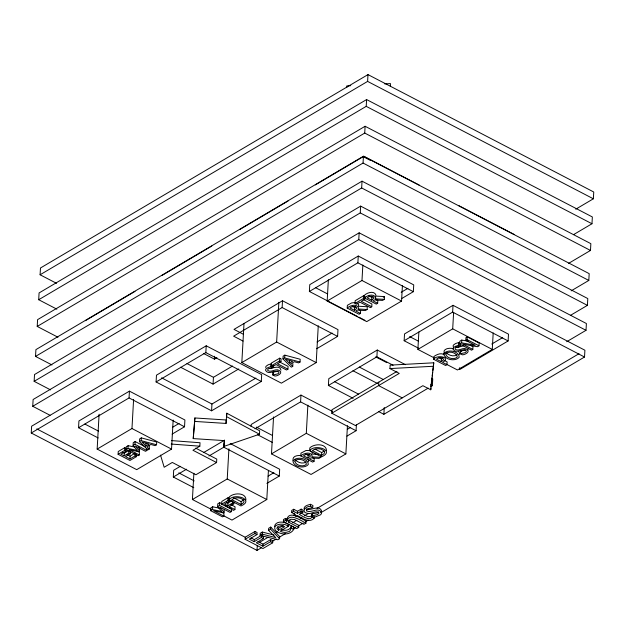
<?xml version="1.0" encoding="UTF-8"?>
<svg xmlns="http://www.w3.org/2000/svg" width="625" height="625" viewBox="0 0 625 625"><rect width="100%" height="100%" fill="white"/><g stroke="black" fill="none" stroke-linecap="round" stroke-linejoin="round"><path stroke-width="0.94" d="M261.211 547.906L257.008 550.391L31.25 432.992L31.633 426.203L359.148 232.836L584.906 350.227L584.523 357.016L320.836 512.703M50.039 415.281L32.742 406.289L33.125 399.5L360.641 206.125L586.398 323.523L586.016 330.312L566.703 341.711M50.57 389.883L34.141 381.336L34.516 374.547L362.031 181.172L587.789 298.562L587.414 305.359L570.617 315.273M51.969 364.961L35.531 356.414L35.914 349.625L363.43 156.258L589.188 273.648L588.805 280.438L571.172 290.852M57.969 337.227L37.211 326.438L37.586 319.641L365.102 126.273L590.859 243.664L590.484 250.453L568.648 263.344M56.867 309.172L38.703 299.727L39.078 292.938L366.594 99.57L592.352 216.961L591.977 223.75L573.5 234.656M56.531 283.32L40.094 274.773L40.477 267.984L367.992 74.609L593.75 192.008L593.367 198.797L575.734 209.211M98.18 437.953L78.555 427.742L78.93 420.953L129.43 391.141L184.906 419.984L184.531 426.781L172.109 434.109M173.156 420.055L171.539 449.102L136.719 469.656L97.156 449.086L99.102 414.227M136.555 454.789L136.453 456.641L129.961 460.469L118.086 454.297L118.242 451.523L124.734 447.695L126.133 448.422L125.984 451.195L120.867 454.211L124.125 455.906L128.883 453.094L129.039 450.32L124.281 453.133L124.125 455.906M118.086 454.297L124.578 450.461L124.734 447.695M136.859 450.875L139.414 452.211L139.266 454.977L137.969 455.742L126.094 449.563L126.25 446.797L128.133 445.68L134.578 447.016M78.555 427.742L129.047 397.93L129.43 391.141M126.094 449.563L127.977 448.453L128.133 445.68M130.391 451.977L130.289 453.82L125.531 456.633L129.938 458.93L130.094 456.156L134.477 453.57M97.156 449.086L131.969 428.531L133.594 399.484M127.977 448.453L137.188 450.359L133.078 445.445L133.227 442.672L135.148 441.539L145.328 446.836M133.078 445.445L134.992 444.312L135.148 441.539M129.938 458.93L135.047 455.906L135.203 453.141M139.477 441.664L139.633 438.898L141.328 437.891L156.703 442L156.555 444.773L155.094 445.633L150.836 444.461L146.867 446.805L149.242 449.086L147.852 449.906L139.477 441.664L141.18 440.664L156.555 444.773M139.266 454.977L129.031 449.656L138.68 451.695L139.516 451.203L139.664 448.43L138.453 446.938M141.18 440.664L141.328 437.891M145.906 445.875L141.898 442.023L149.102 443.984L145.906 445.875L146.062 443.109M139.516 451.203L135.258 445.984L145.484 451.305L146.867 450.492L146.969 448.641M149.242 449.086L149.398 446.312L148.211 445.172M156.094 381.961L156.469 375.172L206.211 345.805L261.688 374.656L261.305 381.445L211.57 410.812L156.094 381.961L205.828 352.602L206.211 345.805M193.797 487.672L173.312 477.023L173.695 470.234L180.32 466.32M193.227 438.602L194.875 417.961L226.227 419.984L226.031 423.438L194.68 421.414L193.227 438.602L224.578 440.625M194.68 421.414L194.875 417.961M211.336 509.352L192.414 499.516L193.883 473.266M195.68 448.125L216.773 459.094L216.578 462.547L192.953 450.258L199.844 446.188L200.031 442.742L171.383 440.586M211.57 410.812L211.953 404.023L255.883 378.086M180.633 367.242L213.063 384.109L213.445 377.312L232.508 366.055M203.367 353.383L214.461 359.148L214.625 356.242M221.414 511.992L223.969 513.32L223.82 516.094L222.523 516.852L210.648 510.68L210.805 507.906L212.688 506.797L220.055 508.32M210.648 510.68L212.531 509.57L212.688 506.797M212.531 509.57L221.742 511.477L217.633 506.562L217.781 503.789L219.703 502.656L223.094 504.422M217.633 506.562L219.547 505.43L219.703 502.656M208.914 456.008L223.812 447.203L224.195 440.414L203.5 452.633M226.031 423.438L226.797 413.227L259.664 430.789L259.477 434.234L224.094 446.359L224.281 442.914M230.977 504.648L235.062 506.773L234.906 509.547L233.531 510.359L221.656 504.188L221.805 501.414L228.016 497.742L229.422 498.477L229.266 501.25L224.437 504.102L227.789 505.844L232.414 503.109L232.516 501.258M226.797 413.227L226.602 416.672L259.477 434.234M223.82 516.094L213.586 510.773L223.234 512.805L224.07 512.312L224.219 509.539M192.414 499.516L227.234 478.961L228.914 448.82M221.656 504.188L227.867 500.516L228.016 497.742M227.789 505.844L227.945 503.07L231.797 500.789M229.102 499.789C234.117 492.461 255.312 499.68 240.977 505.961L229.102 499.789L229.25 497.016C233.578 492.555 245.984 492.352 245.922 499.828M224.07 512.312L219.812 507.094L230.039 512.414L231.422 511.602L231.578 508.828L224.789 505.305M234.906 509.547L229.188 506.57L233.82 503.836L233.922 501.992M318.266 325.766L316.211 362.609L281.391 383.164L241.828 362.594L243.992 323.805M241 504.445L243.492 502.781L244.109 501.008C241.484 497.109 235.406 496.852 231.836 499.68L241 504.445L241.156 501.672L244.07 499.5M251.125 426.391L251.234 424.445L300.969 395.086L332.555 411.508M245.133 539.273L245.25 537.195L254.984 531.445L257.086 532.539L256.969 534.617L249.305 539.148L254.188 541.68L261.328 537.469L261.445 535.391L263.555 536.484L263.438 538.562L256.289 542.781L262.906 546.219L270.57 541.695L270.688 539.617L272.797 540.711L272.68 542.789L262.945 548.539L245.133 539.273L254.867 533.523L254.984 531.445M254.188 541.68L254.305 539.602L261.445 535.391M257.008 550.391L257.281 545.539M260.078 535.391L262.203 534.133L275.719 537.609L268.57 530.375L268.688 528.297L270.734 527.086L279.695 536.633L279.578 538.711L277.812 539.758L260.078 535.391L260.195 533.312L262.32 532.055L274.031 535.062M272.984 365.742L272.883 367.594L270.992 366.609L271.148 363.836L268.188 364.789L266.148 366.211A5.031 2.766 3.2 0 0 265.852 367.773M287.938 369.18L286.555 369.992L276.086 364.547L272.602 366.609L271.195 365.875L271.352 363.102L279.703 358.172L281.109 358.906L280.953 361.672L277.469 363.734L287.938 369.18L288.094 366.406L280.039 362.219M262.203 534.133L262.32 532.055M277.977 371.102L273.125 372.258L272.969 375.031L274.953 376.055C277.539 376.156 283.578 372.867 279.344 370.5C275.531 367.883 271.266 373.227 267.703 370.445L267.852 369.266L268.594 368.688L272.781 367.648L272.883 365.805M262.906 546.219L263.023 544.141L270.688 539.617M272.969 375.031L273.227 372.203M223.383 515.617L231.984 520.086L266.797 499.531L268.43 470.367M241.828 362.594L276.641 342.031L278.859 302.281M347.445 425.703L345.867 453.898L311.055 474.453L271.484 453.883L273.547 416.937M243.023 341.062L233.633 336.18L282.133 307.547L282.508 300.758L337.984 329.609L337.609 336.398L316.703 348.734M271.195 365.875L279.547 360.945L279.703 358.172M279.578 538.711L270.617 529.164L270.734 527.086M282.969 358.922L283.125 356.156L284.828 355.148L300.203 359.258L300.047 362.031L298.586 362.891L294.328 361.719L290.367 364.062L292.742 366.344L291.344 367.164L282.969 358.922L284.672 357.922L300.047 362.031M284.672 357.922L284.828 355.148M266.875 483.383L279.289 476.055L279.672 469.266L230.172 443.523M278.492 530.281L276.797 528.336L278.078 526.406L281.32 525.633L284.672 526.633L278.492 530.281L278.609 528.203L277.406 527.258M289.398 363.133L285.398 359.281L292.602 361.242L289.398 363.133L289.555 360.359M283.383 521.633L283.492 519.555L285.461 518.391L286.945 519.164L286.828 521.242L285.344 520.469L283.383 521.633L296.742 528.578L298.711 527.422L298.82 525.344L288.844 520.156L288.734 522.234L298.711 527.422M292.742 366.344L292.898 363.57M285.344 520.469L285.461 518.391M288.305 526.398C284.703 522.523 271.289 523.609 275.5 530.531C280.445 534.992 289.898 535.672 293.719 529.461L293.836 527.383C289.469 523.219 292.445 531.914 287.938 531.859C285.43 532.875 282.555 532.414 280.211 531.18L288.305 526.398L288.422 524.32C284.516 521.477 275.414 520.5 274.477 526.609M314.352 516.711L314.273 518.094C309.484 523.625 301.914 517.984 297.312 515.477L295.984 516.258L294.117 515.289L295.445 514.508L291.609 512.508L291.727 510.43L293.688 509.273L297.531 511.266L301.148 509.133L303.016 510.102L302.898 512.18L299.281 514.312C301.953 515.938 311.359 522.484 312.328 515.656M291.156 528.25L291.383 526.109M291.609 512.508L293.57 511.352L293.688 509.273M294.117 515.289L294.234 513.211M255 428.789L300.594 401.875L300.969 395.086M357.18 316.312L309.383 291.461L309.758 284.672L358.258 256.039L413.734 284.883L413.352 291.672L401.648 298.586M293.57 511.352L297.414 513.344L297.531 511.266M312.641 457.688L314.219 458.508L314.062 461.281L312.68 462.094L300.805 455.922L300.961 453.148L306.016 450.492L309.742 450.586M297.414 513.344L301.031 511.211L301.148 509.133M271.484 453.883L306.305 433.32L307.875 405.133M308.023 458.141L310.5 456C309.164 453.305 305.406 454.156 303.539 455.813L308.023 458.141L308.18 455.367L309.391 454.648M309.664 450.688C314.688 443.359 335.875 450.578 321.539 456.859L309.664 450.688L309.82 447.914C314.141 443.461 326.547 443.25 326.492 450.734M288.734 522.234L289.086 520.727A5.102 2.797 3.2 0 1 290.875 519.242L294.555 519.516L303.961 524.32L305.922 523.156L306.039 521.078C302.289 519.242 289.156 509.938 286.945 519.164M318.492 511.836C316.867 514.57 310.867 511.891 311.797 516L314.328 517.312L320.344 514.922A6.781 3.727 3.2 0 0 321.508 512.961C318.781 506.109 310.977 513.711 306.625 510.828L306.742 508.75M306.625 510.828L306.539 510.227C307.18 507.203 316.484 508.633 310.43 506.375L310.547 504.297C308.219 504.992 303.75 505.781 304.023 509.016M311.797 516L312.023 513.859M312.727 507.688L312.953 505.547L310.547 504.297M402.422 285.578L401.555 301.062L366.734 321.617L327.172 301.047L328.359 279.75M314.062 461.281L309.336 458.82L310.914 457.891L318.93 458.406L320.719 457.352L320.82 455.5M321.562 455.344L324.062 453.68L324.68 451.906C322.047 448.008 315.977 447.75 312.398 450.578L321.562 455.344L321.719 452.57L324.219 450.914M353.148 398.328L328.398 385.461L328.781 378.664L377.273 350.031L405.438 364.68M346.758 87.625L346.852 85.898L350.727 85.688M331.789 413.234L399.25 373.406L389.953 368.578L390.148 365.125L433.766 362.805L430.758 389.789L422.875 385.695L355.414 425.523L331.789 413.234L331.984 409.758L396.961 371.422M359.055 309.859L360.625 310.68L360.469 313.445L359.086 314.266L347.211 308.086L347.367 305.32L351.656 302.914L355.211 302.531M354.43 310.312L356.906 308.164C355.57 305.477 351.82 306.32 349.953 307.977L354.43 310.312L354.586 307.539L355.797 306.82M363.859 299.828L371.914 304.016L371.758 306.781L370.375 307.602L359.906 302.156L356.422 304.211L355.016 303.484L355.172 300.711L363.523 295.781L364.93 296.508M31.25 432.992L358.766 239.625L359.148 232.836M32.742 406.289L360.258 212.914L360.641 206.125M34.141 381.336L361.656 187.961L362.031 181.172M35.531 356.414L363.047 163.047L363.43 156.258M37.211 326.438L364.727 133.062L365.102 126.273M38.703 299.727L366.219 106.359L366.594 99.57M40.094 274.773L367.609 81.406L367.992 74.609M309.383 291.461L357.875 262.828L358.258 256.039M327.172 301.047L361.984 280.492L362.852 265M355.016 303.484L363.367 298.555L363.523 295.781M346.953 436.109L356.07 430.727L356.398 424.906M376.25 299.703L377.82 300.523L377.672 303.297L376.289 304.109L364.414 297.938L364.57 295.164C367.258 292.508 374.578 290.359 375.977 295.281M371.758 306.781L361.289 301.344L364.773 299.281L364.875 297.438M360.469 313.445L355.75 310.992L357.32 310.062L365.336 310.578L367.125 309.516L367.281 306.75L358.422 306.242L358.695 304.633L357.086 303.156M371.633 300.156L374.109 298.016C372.773 295.32 369.016 296.172 367.148 297.828L371.633 300.156L371.789 297.383L373 296.664M384.328 299.367L375.461 298.859L375.617 296.086L384.484 296.594L384.328 299.367L382.531 300.422L374.523 299.906L372.945 300.836L377.672 303.297M390.328 86.172L390.469 83.578L384.656 83.891M328.398 385.461L376.891 356.828L377.273 350.031M378.781 382.125L378.594 385.602L402.219 397.891M378.758 411.641L383.875 414.305L384.258 407.516M418.656 348.281L404.148 340.734L404.523 333.945L453.023 305.312L508.5 334.164L508.117 340.953L459.625 369.586L459.734 367.641M434.227 357.898L417.891 349.398L418.867 331.93M430.758 389.789L430.852 388.07M444.922 360.758L447.133 361.906L446.984 364.68L445.602 365.492L433.727 359.32L433.883 356.547C436.727 354.492 440.602 352.656 444.016 354.539M430.703 386.656L432.375 385.672L432.75 378.883M441.211 361.68L443.602 359.852C443.078 356.711 438.227 357.453 436.461 359.211L441.211 361.68L441.359 358.906L443.023 357.883M404.148 340.734L452.641 312.102L453.023 305.312M417.891 349.398L452.703 328.844L453.625 312.344M460.383 344.5L460.281 346.352L458.391 345.367L458.547 342.594L455.586 343.547L453.547 344.969A5.031 2.766 3.2 0 0 453.242 346.531L453.516 347.016M470.414 345.32L472.977 346.656L472.82 349.422L471.531 350.188L459.656 344.008L459.805 341.242L461.766 340.086L468.102 341.211M465.375 349.867L460.625 350.961L460.367 353.789L462.352 354.82C464.938 354.922 470.977 351.625 466.742 349.258C462.93 346.648 458.664 351.984 455.102 349.203L455.25 348.031L455.992 347.445L460.18 346.414L460.328 343.641M459.656 344.008L461.609 342.852L461.766 340.086M461.609 342.852L475.188 345.281L465.789 340.391L465.945 337.617L467.234 336.859L479.109 343.031L478.953 345.805L477.406 346.719L462.578 344.102L472.82 349.422M465.789 340.391L467.078 339.625L467.234 336.859M446.273 364.156L457.453 369.977L492.273 349.422L493.195 332.922M224.094 446.359L224.531 440.047M286.828 521.242C289.039 512.016 302.172 521.32 305.922 523.156M430.953 386.344L431.961 377.867M432.188 375.984L432.641 372.219M432.867 370.336L433.203 367.516M433.43 365.633L433.766 362.805M281 370.148C279.953 364.562 272.828 368.547 269.234 368.461M468.477 348.352L467.633 349.969M291.273 526.172C290.344 530.32 284.883 531.164 281.492 529.633M308.445 461.75L308.352 459.461M459.336 354.539L459.594 353.031L458.57 351.461M375.461 298.859L375.82 298.055C374.422 293.133 367.102 295.281 364.414 297.938M445.406 357.672L445.695 357.07M293.367 528.086L293.836 527.383M312.25 515.031C308.914 519.484 303.633 513.711 300.188 512.648M306.227 461.898C302.836 464.375 297.945 462.555 295.219 459.898M457.117 354.688C453.734 357.164 448.844 355.344 446.109 352.688M85.336 320.695L135.008 291.367M162.047 275.406L211.789 246.039M239.594 229.617L288.086 200.984M315.336 184.898L363.836 156.266L419.312 185.117M282.508 300.758L234.016 329.391L243.406 334.273M214.461 359.148L216.945 357.68M213.063 384.109L238.758 368.938M347.211 308.086C349.906 305.43 357.227 303.289 358.617 308.203L358.266 309.016L367.125 309.516M383.289 297.297L384.484 296.594M172.492 427.32L179.109 423.406M317.086 341.945L332.133 333.062M401.195 292.289L407.883 288.336M138.828 448.922L139.664 448.43M173.312 477.023L186.562 469.203M216.578 462.547L195.922 474.742L172.297 462.453L164.172 467.25L160.523 455.109M433.727 359.32C436.422 354.312 451.805 357.094 442.555 362.375L446.984 364.68M460.625 350.961L461.844 351.703M460.367 353.789L465.219 352.633L466.312 351.648L466.211 350.742C462.305 347.867 456.391 354.375 453.094 349.305A5.031 2.766 3.2 0 1 453.391 347.742L455.438 346.32L458.391 345.367M300.805 455.922C303.492 453.266 310.812 451.117 312.211 456.039L311.852 456.844L320.719 457.352M268.078 476.109L273.875 472.688M347.328 429.312L350.648 427.359M491.773 344.031L502.648 337.617M383.875 414.305L428.195 388.141M268.57 530.375L270.617 529.164M278.609 528.203L283.242 525.469M259.07 542.609L268.305 537.148M275.867 532.688L277.547 531.695M287.617 525.75L289.297 524.758M292.656 522.773L296.859 520.297M300.219 518.312L301.898 517.32M304.414 515.828L308.617 513.352M317.016 508.391L579.023 353.695M272.125 541.461L276.32 538.984M278.844 537.5L285.562 533.531M293.117 529.07L295.641 527.578M298.156 526.094L303.195 523.117M305.719 521.633L308.234 520.141M310.43 506.375C306.258 505.789 300.523 511.844 306.945 513.242C310.977 515.031 315.164 509.766 318.797 512.664L318.859 513.281L317.5 514.57L311.906 515.938M270.992 366.609L268.039 367.555L265.992 368.984A5.031 2.766 3.2 0 0 265.695 370.547C269 375.617 274.906 369.109 278.812 371.984L278.914 372.891L277.82 373.875L273.07 374.969M463.234 345.844L458.234 347.281L455.867 346.914M389.953 368.578L433.57 366.258M318.211 454.422L312.008 454.07L312.289 452.461L310.68 450.984M171.195 444.039L199.844 446.188M300.961 455.633C298.109 455.172 293 455.781 292.875 459.438M453.312 348.742C450.242 347.555 442.648 348.414 444.133 353M307.398 509.281C311.852 510.5 319.055 504.617 321.625 510.883M367.609 81.406L593.367 198.797M366.219 106.359L591.977 223.75M364.727 133.062L590.484 250.453M458.602 205.539L514.078 234.391M363.461 156.758L370.289 160.312M363.047 163.047L588.805 280.438M361.656 187.961L587.414 305.359M360.258 212.914L586.016 330.312M358.766 239.625L584.523 357.016M357.875 262.828L413.352 291.672M452.641 312.102L508.117 340.953M361.984 280.492L401.555 301.062M452.703 328.844L492.273 349.422M467.078 339.625L478.953 345.805M368.797 295.828L371.789 297.383M458.547 342.594L460.438 343.578M363.367 298.555L364.773 299.281M352.344 306.375L354.586 307.539M315.734 287.773L327.688 293.992M409.648 336.609L418.18 341.047M438.992 357.672L441.359 358.906M358.883 317.203L364.859 320.305M282.133 307.547L337.609 336.398M376.891 356.828L393.109 365.258M430.664 384.781L432.375 385.672M375.672 356.875L386.766 362.648M359.289 367.055L383.188 379.477M352.938 370.734L377.688 383.602M276.641 342.031L316.211 362.609M334.75 381.773L358.648 394.203M279.547 360.945L280.953 361.672M205.828 352.602L261.305 381.445M300.594 401.875L356.07 430.727M186.984 363.555L213.445 377.312M306.305 433.32L345.867 453.898M315.055 449.102L321.719 452.57M161.594 377.836L211.953 404.023M256.359 427.109L272.57 435.547M305.938 454.203L308.18 455.367M257.688 434.789L272.195 442.336M129.047 397.93L184.531 426.781M223.812 447.203L279.289 476.055M301.031 511.211L302.898 512.18M312.25 517.047L314.273 518.094M131.969 428.531L171.539 449.102M227.234 478.961L266.797 499.531M134.992 444.312L146.867 450.492M233.656 497.773L241.156 501.672M291.266 528.188L293.719 529.461M84.906 424.062L98.562 431.164M178.812 472.891L194.18 480.883M227.867 500.516L229.266 501.25M232.414 503.109L233.82 503.836M226.266 502.195L227.945 503.07M124.578 450.461L125.984 451.195M135.047 455.906L136.453 456.641M128.883 453.094L130.289 453.82M122.656 452.281L124.281 453.133M127.156 454.625L130.094 456.156M219.547 505.43L231.422 511.602M254.867 533.523L256.969 534.617M270.57 541.695L272.68 542.789M261.328 537.469L263.438 538.562M251.047 537.914L254.305 539.602M258.062 541.562L263.023 544.141M36.82 428.906L245.281 537.297M321.484 511.555A6.781 3.727 3.2 0 1 321.117 512.195M294.805 461.031C295.281 465.414 303.406 467.57 306.445 464.188C306.008 459.789 297.852 457.648 294.805 461.031M445.703 353.82C446.18 358.203 454.305 360.359 457.344 356.977C456.906 352.578 448.742 350.43 445.703 353.82M292.969 460.727C292.914 466.961 304.445 469.117 308.289 464.523C308.43 458.258 296.789 456.094 292.969 460.727M443.859 353.516C443.805 359.742 455.336 361.906 459.188 357.312C459.328 351.047 447.68 348.883 443.859 353.516"/></g></svg>
